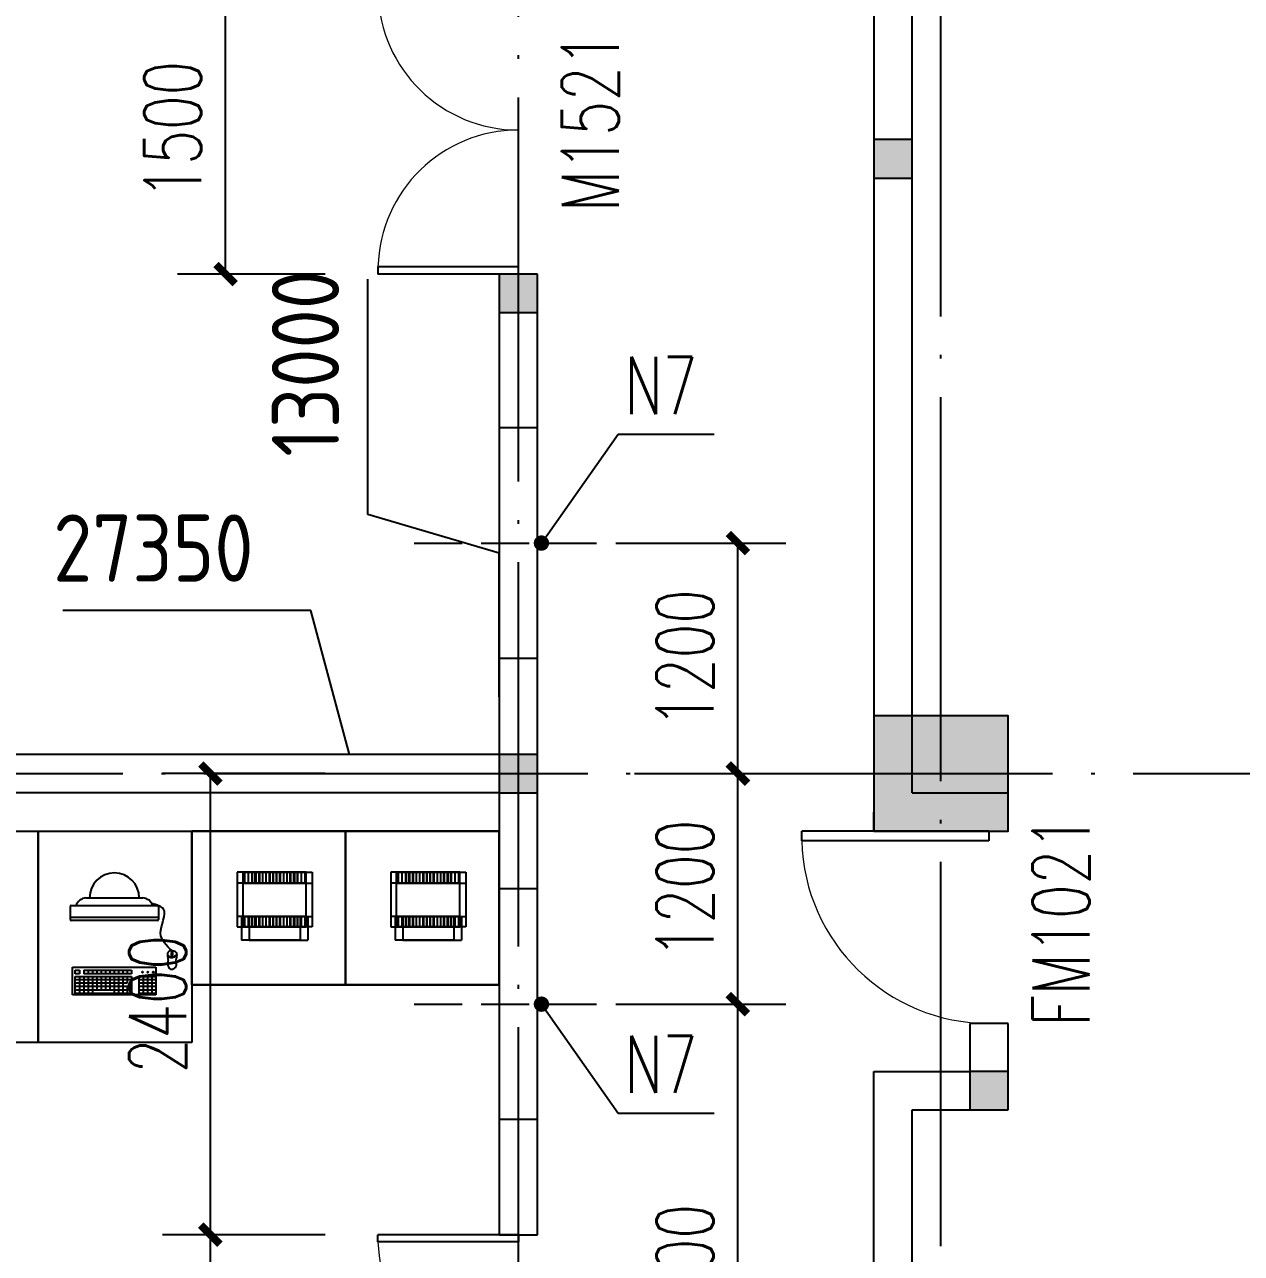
# Model space of a CAD drawing. Extents: x -59142 to 322364, y -122476 to 91021.
# Drawn here: x 33847 to 40183, y 51375 to 57771 of the extents above; entities that cross this region are included whole.
import ezdxf

# ---------------------------------------------------------------- set-up
doc = ezdxf.new("R2010")
doc.units = 0
doc.header["$LTSCALE"] = 1000
doc.header["$MEASUREMENT"] = 0
doc.linetypes.add('DASH', pattern=[0.35, 0.25, -0.1])
doc.linetypes.add('DOTE', pattern=[2.42, 2, -0.2, 0.02, -0.2])
for name, color, linetype in [('CENTRE LINE', 1, 'DOTE'), ('COLUMN', 255, 'Continuous'), ('DOTE', 1, 'DOTE'), ('EQUIPMENT', 171, 'Continuous'), ('HOLE', 6, 'Continuous'), ('PUB_DIM', 3, 'Continuous'), ('PUB_HATCH', 255, 'Continuous'), ('PUB_TEXT', 7, 'Continuous'), ('WALL', 255, 'Continuous'), ('WINDOW', 4, 'Continuous'), ('WINDOW_TEXT', 7, 'Continuous')]:
    doc.layers.add(name, color=color, linetype=linetype)
doc.styles.add('_TCH_DIM', font='SIMPLEX', dxfattribs={"bigfont": 'GBCBIG'})
doc.styles.add('_TCH_DIM_T3', font='SIMPLEX', dxfattribs={"width": 0.705882, "bigfont": 'GBCBIG'})
doc.styles.add('_TCH_WINDOW', font='SIMPLEX', dxfattribs={"bigfont": 'GBCBIG'})
doc.styles.get("Standard").update_dxf_attribs({"font": 'gbenor.shx', "bigfont": 'gbcbig.shx'})
doc.dimstyles.new('_TCH_ARCH&&100', dxfattribs={"dimtxt": 297.5, "dimasz": 100, "dimexe": 250, "dimexo": 300, "dimgap": 126.25, "dimtad": 1, "dimdec": 0, "dimzin": 0, "dimdsep": 46, "dimtxsty": '_TCH_DIM_T3', "dimblk": 'ARCHTICK', "dimcen": 0.09, "dimazin": 2, "dimtfac": 1, "dimtdec": 0, "dimtix": 1, "dimtmove": 2, "dimatfit": 3, "dimfxl": 1, "dimtolj": 1, "dimtzin": 0, "dimarcsym": 0})
doc.dimstyles.get("Standard").update_dxf_attribs({"dimscale": 100, "dimtxt": 3.5, "dimasz": 1, "dimexe": 2.5, "dimexo": 3, "dimgap": 1.5, "dimtad": 1, "dimdec": 0, "dimzin": 0, "dimdsep": 46, "dimtxsty": 'Standard', "dimblk": 'ARCHTICK', "dimcen": 0.09, "dimadec": 0, "dimazin": 0, "dimtfac": 1, "dimtdec": 0, "dimtix": 1, "dimtmove": 2, "dimatfit": 3, "dimfxl": 1, "dimtolj": 1, "dimtzin": 0, "dimarcsym": 0})

# ---------------------------------------------------------------- blocks, each defined once
blk = doc.blocks.new('_FZH')
blk.add_lwpolyline([(-0.5, -0.5), (0.5, -0.5), (0.5, 0.5), (-0.5, 0.5)], close=True)
at = {"layer": 'PUB_HATCH'}
blk.add_solid([(-0.5, -0.5), (0.5, -0.5), (-0.5, 0.5), (0.5, 0.5)], dxfattribs=at)
blk = doc.blocks.new('DSADa')
at = {"layer": 'COLUMN', "xscale": 700.0000000001892, "yscale": 599.9984741202788, "zscale": 599.9984741202788, "rotation": 3.632825922247011e-11}
blk.add_blockref('_FZH', (12750, -27500), dxfattribs=at)
blk = doc.blocks.new('A$C31CF031A')
at = {"layer": 'EQUIPMENT', "ltscale": 100}
for p, q in [((7250, 6700), (8050, 6700)), ((8050, 5600), (8050, 6700)), ((8050, 6700), (8850, 6700)), ((8050, 6700), (8050, 5600)), ((8850, 6700), (8850, 5600)), ((8050, 5600), (7250, 5600)), ((8850, 5600), (8050, 5600))]:
    blk.add_line(p, q, dxfattribs=at)
at = {"layer": 'EQUIPMENT'}
for p, q in [((8850, 5900), (8850, 6700)), ((8850, 6700), (9650, 6700)), ((9650, 6700), (8850, 6700)), ((8850, 6700), (8850, 5900)), ((9650, 5900), (9650, 6700)), ((9650, 6700), (10450, 6700)), ((10450, 6700), (9650, 6700)), ((9650, 6700), (9650, 5900)), ((9650, 6700), (9650, 5900)), ((9650, 5900), (9650, 6700)), ((10450, 6700), (10450, 5900)), ((10450, 5900), (10450, 6700)), ((9085.5, 6486.2), (9085.5, 6202.6)), ((9445.9, 6486.2), (9085.5, 6486.2)), ((9116.3, 6202.6), (9116.3, 6486.2)), ((9116.3, 6486.2), (9476.6, 6486.2)), ((9124.6, 6485.1), (9124.6, 6430.8)), ((9143.8, 6485.1), (9143.8, 6430.8)), ((9161.7, 6485.1), (9161.7, 6430.8)), ((9164.4, 6485.1), (9164.4, 6430.8)), ((9178.3, 6485.1), (9178.3, 6430.8)), ((9182.3, 6485.1), (9182.3, 6430.8)), ((9198.7, 6485.1), (9198.7, 6430.8)), ((9201.4, 6485.1), (9201.4, 6430.8)), ((9217.8, 6485.1), (9217.8, 6430.8)), ((9218, 6485.1), (9218, 6430.8)), ((9235.7, 6485.1), (9235.7, 6430.8)), ((9235.9, 6485.1), (9235.9, 6430.8)), ((9252.3, 6485.1), (9252.3, 6430.8)), ((9256.3, 6485.1), (9256.3, 6430.8)), ((9271.4, 6485.1), (9271.4, 6430.8)), ((9272.9, 6485.1), (9272.9, 6430.8)), ((9289.3, 6485.1), (9289.3, 6430.8)), ((9290.7, 6485.1), (9290.7, 6430.8)), ((9305.9, 6485.1), (9305.9, 6430.8)), ((9309.9, 6485.1), (9309.9, 6430.8)), ((9326.3, 6485.1), (9326.3, 6430.8)), ((9326.5, 6485.1), (9326.5, 6430.8)), ((9344.2, 6485.1), (9344.2, 6430.8)), ((9344.4, 6485.1), (9344.4, 6430.8)), ((9360.8, 6485.1), (9360.8, 6430.8)), ((9363.5, 6485.1), (9363.5, 6430.8)), ((9379.9, 6485.1), (9379.9, 6430.8)), ((9383.9, 6485.1), (9383.9, 6430.8)), ((9397.8, 6485.1), (9397.8, 6430.8)), ((9400.5, 6485.1), (9400.5, 6430.8)), ((9418.4, 6485.1), (9418.4, 6430.8)), ((9437.5, 6485.1), (9437.5, 6430.8)), ((9445.9, 6202.6), (9445.9, 6486.2)), ((9476.6, 6486.2), (9476.6, 6202.6)), ((9885.5, 6486.2), (9885.5, 6202.6)), ((10245.9, 6486.2), (9885.5, 6486.2)), ((9916.3, 6202.6), (9916.3, 6486.2)), ((9916.3, 6486.2), (10276.6, 6486.2)), ((9924.6, 6485.1), (9924.6, 6430.8)), ((9943.8, 6485.1), (9943.8, 6430.8)), ((9961.7, 6485.1), (9961.7, 6430.8)), ((9964.4, 6485.1), (9964.4, 6430.8)), ((9978.3, 6485.1), (9978.3, 6430.8)), ((9982.3, 6485.1), (9982.3, 6430.8)), ((9998.7, 6485.1), (9998.7, 6430.8)), ((10001.4, 6485.1), (10001.4, 6430.8)), ((10017.8, 6485.1), (10017.8, 6430.8)), ((10018, 6485.1), (10018, 6430.8)), ((10035.7, 6485.1), (10035.7, 6430.8)), ((10035.9, 6485.1), (10035.9, 6430.8)), ((10052.3, 6485.1), (10052.3, 6430.8)), ((10056.3, 6485.1), (10056.3, 6430.8)), ((10071.4, 6485.1), (10071.4, 6430.8)), ((10072.9, 6485.1), (10072.9, 6430.8)), ((10089.3, 6485.1), (10089.3, 6430.8)), ((10090.7, 6485.1), (10090.7, 6430.8)), ((10105.9, 6485.1), (10105.9, 6430.8)), ((10109.9, 6485.1), (10109.9, 6430.8)), ((10126.3, 6485.1), (10126.3, 6430.8)), ((10126.5, 6485.1), (10126.5, 6430.8)), ((10144.2, 6485.1), (10144.2, 6430.8)), ((10144.4, 6485.1), (10144.4, 6430.8)), ((10160.8, 6485.1), (10160.8, 6430.8)), ((10163.5, 6485.1), (10163.5, 6430.8)), ((10179.9, 6485.1), (10179.9, 6430.8)), ((10183.9, 6485.1), (10183.9, 6430.8)), ((10197.8, 6485.1), (10197.8, 6430.8)), ((10200.5, 6485.1), (10200.5, 6430.8)), ((10218.4, 6485.1), (10218.4, 6430.8)), ((10237.5, 6485.1), (10237.5, 6430.8)), ((10245.9, 6202.6), (10245.9, 6486.2)), ((10276.6, 6486.2), (10276.6, 6202.6)), ((9445.9, 6430.5), (9085.5, 6430.5)), ((9116.3, 6430.5), (9476.6, 6430.5)), ((10245.9, 6430.5), (9885.5, 6430.5)), ((9916.3, 6430.5), (10276.6, 6430.5)), ((8298.3, 6354.2), (8595.3, 6354.2)), ((8217.1, 6307.9), (8217.1, 6240.3)), ((8222.1, 6312.9), (8671.4, 6312.9)), ((8676.4, 6307.9), (8676.4, 6240.3)), ((8217.1, 6252.2), (8676.4, 6252.2)), ((8671.4, 6235.3), (8222.1, 6235.3)), ((9445.9, 6257), (9085.5, 6257)), ((9108.1, 6257), (9108.1, 6133.7)), ((9116.3, 6257), (9476.6, 6257)), ((9124.6, 6257), (9124.6, 6202.6)), ((9143.8, 6257), (9143.8, 6202.6)), ((9147.8, 6257), (9147.8, 6133.7)), ((9161.7, 6257), (9161.7, 6202.6)), ((9164.4, 6257), (9164.4, 6202.6)), ((9178.3, 6257), (9178.3, 6202.6)), ((9182.3, 6257), (9182.3, 6202.6)), ((9198.7, 6257), (9198.7, 6202.6)), ((9201.4, 6257), (9201.4, 6202.6)), ((9217.8, 6257), (9217.8, 6202.6)), ((9218, 6257), (9218, 6202.6)), ((9235.7, 6257), (9235.7, 6202.6)), ((9235.9, 6257), (9235.9, 6202.6)), ((9252.3, 6257), (9252.3, 6202.6)), ((9256.3, 6257), (9256.3, 6202.6)), ((9271.4, 6257), (9271.4, 6202.6)), ((9272.9, 6257), (9272.9, 6202.6)), ((9289.3, 6257), (9289.3, 6202.6)), ((9290.7, 6257), (9290.7, 6202.6)), ((9305.9, 6257), (9305.9, 6202.6)), ((9309.9, 6257), (9309.9, 6202.6)), ((9326.3, 6257), (9326.3, 6202.6)), ((9326.5, 6257), (9326.5, 6202.6)), ((9344.2, 6257), (9344.2, 6202.6)), ((9344.4, 6257), (9344.4, 6202.6)), ((9360.8, 6257), (9360.8, 6202.6)), ((9363.5, 6257), (9363.5, 6202.6)), ((9379.9, 6257), (9379.9, 6202.6)), ((9383.9, 6257), (9383.9, 6202.6)), ((9397.8, 6257), (9397.8, 6202.6)), ((9400.5, 6257), (9400.5, 6202.6)), ((9414.4, 6257), (9414.4, 6133.7)), ((9418.4, 6257), (9418.4, 6202.6)), ((9437.5, 6257), (9437.5, 6202.6)), ((9454.1, 6257), (9454.1, 6133.7)), ((10245.9, 6257), (9885.5, 6257)), ((9908.1, 6257), (9908.1, 6133.7)), ((9916.3, 6257), (10276.6, 6257)), ((9924.6, 6257), (9924.6, 6202.6)), ((9943.8, 6257), (9943.8, 6202.6)), ((9947.8, 6257), (9947.8, 6133.7)), ((9961.7, 6257), (9961.7, 6202.6)), ((9964.4, 6257), (9964.4, 6202.6)), ((9978.3, 6257), (9978.3, 6202.6)), ((9982.3, 6257), (9982.3, 6202.6)), ((9998.7, 6257), (9998.7, 6202.6)), ((10001.4, 6257), (10001.4, 6202.6)), ((10017.8, 6257), (10017.8, 6202.6)), ((10018, 6257), (10018, 6202.6)), ((10035.7, 6257), (10035.7, 6202.6)), ((10035.9, 6257), (10035.9, 6202.6)), ((10052.3, 6257), (10052.3, 6202.6)), ((10056.3, 6257), (10056.3, 6202.6)), ((10071.4, 6257), (10071.4, 6202.6)), ((10072.9, 6257), (10072.9, 6202.6)), ((10089.3, 6257), (10089.3, 6202.6)), ((10090.7, 6257), (10090.7, 6202.6)), ((10105.9, 6257), (10105.9, 6202.6)), ((10109.9, 6257), (10109.9, 6202.6)), ((10126.3, 6257), (10126.3, 6202.6)), ((10126.5, 6257), (10126.5, 6202.6)), ((10144.2, 6257), (10144.2, 6202.6)), ((10144.4, 6257), (10144.4, 6202.6)), ((10160.8, 6257), (10160.8, 6202.6)), ((10163.5, 6257), (10163.5, 6202.6)), ((10179.9, 6257), (10179.9, 6202.6)), ((10183.9, 6257), (10183.9, 6202.6)), ((10197.8, 6257), (10197.8, 6202.6)), ((10200.5, 6257), (10200.5, 6202.6)), ((10214.4, 6257), (10214.4, 6133.7)), ((10218.4, 6257), (10218.4, 6202.6)), ((10237.5, 6257), (10237.5, 6202.6)), ((10254.1, 6257), (10254.1, 6133.7)), ((9085.5, 6202.6), (9445.9, 6202.6)), ((9476.6, 6202.6), (9116.3, 6202.6)), ((9885.5, 6202.6), (10245.9, 6202.6)), ((10276.6, 6202.6), (9916.3, 6202.6)), ((8746.2, 6070), (8746.2, 6078.5)), ((8747.2, 6070), (8747.2, 6078.5)), ((9414.4, 6133.7), (9108.1, 6133.7)), ((9147.8, 6133.7), (9454.1, 6133.7)), ((10214.4, 6133.7), (9908.1, 6133.7)), ((9947.8, 6133.7), (10254.1, 6133.7)), ((8746.2, 6043.5), (8746.2, 6053.3)), ((8747.2, 6043.5), (8747.2, 6053.3)), ((8228.8, 5991.8), (8663.3, 5991.8)), ((8228.8, 5849.1), (8228.8, 5991.8)), ((8242.7, 5958.3), (8242.7, 5976.1)), ((8242.7, 5976.1), (8265.1, 5976.1)), ((8265.1, 5958.3), (8242.7, 5958.3)), ((8265.1, 5976.1), (8265.1, 5958.3)), ((8287.6, 5976.1), (8287.6, 5958.3)), ((8287.6, 5976.1), (8535.6, 5976.1)), ((8535.6, 5958.3), (8287.6, 5958.3)), ((8310.2, 5976.1), (8310.2, 5958.3)), ((8332.7, 5976.1), (8332.7, 5958.3)), ((8355.3, 5976.1), (8355.3, 5958.3)), ((8377.8, 5976.1), (8377.8, 5958.3)), ((8400.4, 5976.1), (8400.4, 5958.3)), ((8422.9, 5976.1), (8422.9, 5958.3)), ((8445.4, 5976.1), (8445.4, 5958.3)), ((8468, 5976.1), (8468, 5958.3)), ((8535.6, 5958.3), (8480.3, 5958.3)), ((8490.5, 5976.1), (8490.5, 5958.3)), ((8513.1, 5976.1), (8513.1, 5958.3)), ((8535.6, 5976.1), (8535.6, 5958.3)), ((8535.6, 5976.1), (8535.6, 5958.3)), ((8663.3, 5991.8), (8663.3, 5849.1)), ((8242.6, 5944.5), (8535.6, 5944.5)), ((8242.6, 5855.7), (8242.6, 5944.5)), ((8535.6, 5926.7), (8242.6, 5926.7)), ((8513.1, 5908.9), (8242.6, 5908.9)), ((8535.6, 5891.2), (8242.6, 5891.2)), ((8265.1, 5944.5), (8265.1, 5855.7)), ((8287.6, 5944.5), (8287.6, 5855.7)), ((8310.2, 5944.5), (8310.2, 5855.7)), ((8332.7, 5944.5), (8332.7, 5855.7)), ((8355.3, 5944.5), (8355.3, 5873.4)), ((8377.8, 5944.5), (8377.8, 5873.4)), ((8400.4, 5944.5), (8400.4, 5873.4)), ((8422.9, 5944.5), (8422.9, 5873.4)), ((8445.4, 5944.5), (8445.4, 5855.7)), ((8468, 5944.5), (8468, 5855.7)), ((8490.5, 5944.5), (8490.5, 5855.7)), ((8513.1, 5944.5), (8513.1, 5908.9)), ((8513.1, 5891.2), (8513.1, 5855.7)), ((8535.6, 5944.5), (8535.6, 5855.7)), ((8535.6, 5944.5), (8535.6, 5855.7)), ((8535.6, 5944.5), (8535.6, 5855.7)), ((8573.1, 5944.5), (8663.3, 5944.5)), ((8573.1, 5944.5), (8573.1, 5855.7)), ((8573.1, 5944.5), (8663.3, 5944.5)), ((8663.3, 5926.7), (8573.1, 5926.7)), ((8663.3, 5908.9), (8573.1, 5908.9)), ((8663.3, 5891.2), (8573.1, 5891.2)), ((8595.7, 5944.5), (8595.7, 5855.7)), ((8618.2, 5944.5), (8618.2, 5855.7)), ((8640.8, 5944.5), (8640.8, 5855.7)), ((8663.3, 5944.5), (8663.3, 5855.7)), ((8663.3, 5944.5), (8663.3, 5855.7)), ((9650, 5900), (8850, 5900)), ((8850, 5900), (9650, 5900)), ((10450, 5900), (9650, 5900)), ((9650, 5900), (10450, 5900)), ((8663.3, 5849.1), (8228.8, 5849.1)), ((8535.6, 5873.4), (8242.6, 5873.4)), ((8535.6, 5855.7), (8242.6, 5855.7)), ((8663.3, 5873.4), (8573.1, 5873.4)), ((8663.3, 5855.7), (8573.1, 5855.7))]:
    blk.add_line(p, q, dxfattribs=at)
for centre in [(8593, 5966.4), (8621.1, 5966.4), (8649.1, 5966.4)]:
    blk.add_circle(centre, 3.1, dxfattribs=at)
for centre, radius, start, end in [((8446.8, 6354.2), 129.3, 0.00373, 180.00373), ((8307.6, 6289.2), 65.7, 98.07523, 158.88025), ((8586, 6289.2), 65.7, 21.11975, 81.92477), ((8222.1, 6307.9), 5, 90, 180), ((8671.4, 6307.9), 5, 0, 90), ((8222.1, 6240.3), 5, 180, 270.00373), ((8671.4, 6240.3), 5, 270.00373, 0)]:
    blk.add_arc(centre, radius, start, end, dxfattribs=at)
for major_axis in [(0, 8.48), (0, 3.81)]:
    blk.add_ellipse((8746.7, 6061.6), major_axis=major_axis, ratio=0.331977, dxfattribs=at)
for points in [[(8746.7, 6078.6), (8687.2, 6169.2), (8702.9, 6295), (8641.9, 6323.7)], [(8746.7, 6078.6), (8728.4, 6072.9), (8722.4, 6055.7), (8726.1, 6029.8), (8724.9, 6015.6), (8726.3, 5997.6), (8736.4, 5984.3), (8746.7, 5981.1)], [(8746.7, 6078.6), (8765.1, 6072.9), (8771.1, 6055.7), (8767.4, 6029.8), (8768.6, 6015.6), (8767.2, 5997.6), (8757, 5984.3), (8746.7, 5981.1)], [(8722.4, 6054.7), (8734.6, 6047.5), (8746.2, 6043.5)], [(8722.4, 6052.4), (8734.6, 6045.2), (8746.7, 6041.1)], [(8771, 6052.4), (8758.9, 6045.2), (8746.7, 6041.1)], [(8771, 6054.7), (8758.9, 6047.5), (8747.2, 6043.5)]]:
    blk.add_spline(points, degree=3, dxfattribs=at)
blk = doc.blocks.new('_ArchTick')
at = {"color": 0, "linetype": 'ByBlock', "const_width": 0.4}
blk.add_lwpolyline([(-0.5, -0.5), (0.5, 0.5)], dxfattribs=at)
blk = doc.blocks.new('*D416')
at = {"layer": 'Defpoints', "color": 0, "transparency": 16777216}
for p in [(36722.2, 55072.1), (37561.1, 55072.1), (36722.2, 53872.1)]:
    blk.add_point(p, dxfattribs=at)
at = {"layer": 'HOLE', "color": 0, "lineweight": -2, "transparency": 16777216}
for p, q in [((37022.2, 55072.1), (37811.1, 55072.1)), ((37561.1, 53872.1), (37561.1, 55072.1)), ((37022.2, 53872.1), (37811.1, 53872.1))]:
    blk.add_line(p, q, dxfattribs=at)
at = {"layer": 'HOLE', "color": 0, "lineweight": -2, "transparency": 16777216, "xscale": 100, "yscale": 100, "zscale": 100}
for p, rotation in [((37561.1, 55072.1), 90), ((37561.1, 53872.1), 270)]:
    blk.add_blockref('_ArchTick', p, dxfattribs=dict(at, rotation=rotation))
at = {"layer": 'HOLE', "color": 0, "transparency": 16777216, "insert": (37286.1, 54472.1), "char_height": 297.5, "attachment_point": 5, "rotation": 90, "style": '_TCH_DIM_T3'}
blk.add_mtext('\\A1;1200', dxfattribs=at)
blk = doc.blocks.new('*D417')
at = {"layer": 'Defpoints', "color": 0, "transparency": 16777216}
for p in [(36722.2, 53872.1), (37561.1, 53872.1), (36722.2, 52672.1)]:
    blk.add_point(p, dxfattribs=at)
at = {"layer": 'HOLE', "color": 0, "lineweight": -2, "transparency": 16777216}
for p, q in [((37022.2, 53872.1), (37811.1, 53872.1)), ((37561.1, 52672.1), (37561.1, 53872.1)), ((37022.2, 52672.1), (37811.1, 52672.1))]:
    blk.add_line(p, q, dxfattribs=at)
at = {"layer": 'HOLE', "color": 0, "lineweight": -2, "transparency": 16777216, "xscale": 100, "yscale": 100, "zscale": 100}
for p, rotation in [((37561.1, 53872.1), 90), ((37561.1, 52672.1), 270)]:
    blk.add_blockref('_ArchTick', p, dxfattribs=dict(at, rotation=rotation))
at = {"layer": 'HOLE', "color": 0, "transparency": 16777216, "insert": (37286.1, 53272.1), "char_height": 297.5, "attachment_point": 5, "rotation": 90, "style": '_TCH_DIM_T3'}
blk.add_mtext('\\A1;1200', dxfattribs=at)
blk = doc.blocks.new('*D418')
at = {"layer": 'Defpoints', "color": 0, "transparency": 16777216}
for p in [(36722.2, 52672.1), (37561.1, 52672.1), (36722.2, 49872.1)]:
    blk.add_point(p, dxfattribs=at)
at = {"layer": 'HOLE', "color": 0, "lineweight": -2, "transparency": 16777216}
for p, q in [((37022.2, 52672.1), (37811.1, 52672.1)), ((37561.1, 49872.1), (37561.1, 52672.1)), ((37022.2, 49872.1), (37811.1, 49872.1))]:
    blk.add_line(p, q, dxfattribs=at)
at = {"layer": 'HOLE', "color": 0, "lineweight": -2, "transparency": 16777216, "xscale": 100, "yscale": 100, "zscale": 100}
for p, rotation in [((37561.1, 52672.1), 90), ((37561.1, 49872.1), 270)]:
    blk.add_blockref('_ArchTick', p, dxfattribs=dict(at, rotation=rotation))
at = {"layer": 'HOLE', "color": 0, "transparency": 16777216, "insert": (37286.1, 51272.1), "char_height": 297.5, "attachment_point": 5, "rotation": 90, "style": '_TCH_DIM_T3'}
blk.add_mtext('\\A1;2800', dxfattribs=at)
blk = doc.blocks.new('*D1364')
at = {"layer": 'Defpoints', "color": 0, "transparency": 16777216}
for p in [(34815, 51472.1), (35711.8, 51472.1), (35711.8, 49972.1)]:
    blk.add_point(p, dxfattribs=at)
at = {"layer": 'PUB_DIM', "color": 0, "lineweight": -2, "transparency": 16777216}
for p, q in [((35411.8, 51472.1), (34565, 51472.1)), ((34815, 49972.1), (34815, 51472.1)), ((35411.8, 49972.1), (34565, 49972.1))]:
    blk.add_line(p, q, dxfattribs=at)
at = {"layer": 'PUB_DIM', "color": 0, "lineweight": -2, "transparency": 16777216, "xscale": 100, "yscale": 100, "zscale": 100}
for p, rotation in [((34815, 51472.1), 90), ((34815, 49972.1), 270)]:
    blk.add_blockref('_ArchTick', p, dxfattribs=dict(at, rotation=rotation))
at = {"layer": 'PUB_DIM', "color": 0, "transparency": 16777216, "insert": (34540, 50722.1), "char_height": 297.5, "attachment_point": 5, "rotation": 90, "style": '_TCH_DIM_T3'}
blk.add_mtext('\\A1;1500', dxfattribs=at)
blk = doc.blocks.new('*D1365')
at = {"layer": 'Defpoints', "color": 0, "transparency": 16777216}
for p in [(34815, 53872.1), (35711.8, 53872.1), (35711.8, 51472.1)]:
    blk.add_point(p, dxfattribs=at)
at = {"layer": 'PUB_DIM', "color": 0, "lineweight": -2, "transparency": 16777216}
for p, q in [((35411.8, 53872.1), (34565, 53872.1)), ((34815, 51472.1), (34815, 53872.1)), ((35411.8, 51472.1), (34565, 51472.1))]:
    blk.add_line(p, q, dxfattribs=at)
at = {"layer": 'PUB_DIM', "color": 0, "lineweight": -2, "transparency": 16777216, "xscale": 100, "yscale": 100, "zscale": 100}
for p, rotation in [((34815, 53872.1), 90), ((34815, 51472.1), 270)]:
    blk.add_blockref('_ArchTick', p, dxfattribs=dict(at, rotation=rotation))
at = {"layer": 'PUB_DIM', "color": 0, "transparency": 16777216, "insert": (34540, 52672.1), "char_height": 297.5, "attachment_point": 5, "rotation": 90, "style": '_TCH_DIM_T3'}
blk.add_mtext('\\A1;2400', dxfattribs=at)
blk = doc.blocks.new('*D1366')
at = {"layer": 'Defpoints', "color": 0, "transparency": 16777216}
for p in [(34893.9, 57972.1), (35711.8, 57972.1), (35711.8, 56472.1)]:
    blk.add_point(p, dxfattribs=at)
at = {"layer": 'PUB_DIM', "color": 0, "lineweight": -2, "transparency": 16777216}
for p, q in [((35411.8, 57972.1), (34643.9, 57972.1)), ((34893.9, 56472.1), (34893.9, 57972.1)), ((35411.8, 56472.1), (34643.9, 56472.1))]:
    blk.add_line(p, q, dxfattribs=at)
at = {"layer": 'PUB_DIM', "color": 0, "lineweight": -2, "transparency": 16777216, "xscale": 100, "yscale": 100, "zscale": 100}
for p, rotation in [((34893.9, 57972.1), 90), ((34893.9, 56472.1), 270)]:
    blk.add_blockref('_ArchTick', p, dxfattribs=dict(at, rotation=rotation))
at = {"layer": 'PUB_DIM', "color": 0, "transparency": 16777216, "insert": (34618.9, 57222.1), "char_height": 297.5, "attachment_point": 5, "rotation": 90, "style": '_TCH_DIM_T3'}
blk.add_mtext('\\A1;1500', dxfattribs=at)
blk = doc.blocks.new('$DorLib2D$00000002')
for p, q in [((-0.5, 0), (-0.5, 0.4875)), ((-0.475, 0.4875), (-0.5, 0.4875)), ((-0.475, 0), (-0.475, 0.4875)), ((0.475, 0), (0.475, 0.4875)), ((0.475, 0.4875), (0.5, 0.4875)), ((0.5, 0), (0.5, 0.4875)), ((-0.5, 0), (-0.475, 0)), ((0.5, 0), (0.475, 0))]:
    blk.add_line(p, q)
at = {"lineweight": 13}
for centre, start, end in [((-0.4875, 0), 0, 88.5307), ((0.4875, 0), 91.4693, 180)]:
    blk.add_arc(centre, 0.4875, start, end, dxfattribs=at)
blk = doc.blocks.new('$DorLib2D$00000001')
for p, q in [((0.45, 0.975), (0.5, 0.975)), ((0.45, 0), (0.45, 0.975)), ((0.5, 0), (0.5, 0.975)), ((0.5, 0), (0.45, 0))]:
    blk.add_line(p, q)
at = {"lineweight": 13}
blk.add_arc((0.475, 0), 0.975, 91.46928, 180, dxfattribs=at)
blk = doc.blocks.new('*D1643')
at = {"color": 0, "lineweight": -2, "transparency": 16777216}
for p, q in [((35809.9, 79116.1), (34526.3, 79116.1)), ((36009.9, 78672.1), (35809.9, 79116.1)), ((36018.4, 78672.1), (36009.9, 78672.1))]:
    blk.add_line(p, q, dxfattribs=at)
at = {"layer": 'Defpoints', "color": 0, "transparency": 16777216}
for p in [(35609.9, 79116.1), (36318.4, 78672.1), (49318.4, 26622.1)]:
    blk.add_point(p, dxfattribs=at)
at = {"color": 0, "transparency": 16777216, "insert": (34993.1, 79441.1), "char_height": 350, "attachment_point": 5}
blk.add_mtext('\\A1;52050', dxfattribs=at)
blk = doc.blocks.new('*D1644')
at = {"color": 0, "lineweight": -2, "transparency": 16777216}
for p, q in [((36018.4, 79346.7), (36018.4, 80572)), ((36318.4, 79146.7), (36018.4, 79346.7)), ((36318.4, 78972.1), (36318.4, 79146.7))]:
    blk.add_line(p, q, dxfattribs=at)
at = {"layer": 'Defpoints', "color": 0, "transparency": 16777216}
for p in [(36018.4, 79546.7), (36318.4, 78672.1), (49318.4, 26622.1)]:
    blk.add_point(p, dxfattribs=at)
at = {"color": 0, "transparency": 16777216, "insert": (35693.4, 80134.4), "char_height": 350, "attachment_point": 5, "rotation": 90}
blk.add_mtext('\\A1;13000', dxfattribs=at)
blk = doc.blocks.new('*D1645')
at = {"color": 0, "lineweight": -2, "transparency": 16777216}
for p, q in [((30050.9, 77044.1), (28767.3, 77044.1)), ((30168.4, 76672.1), (30050.9, 77044.1)), ((30068.4, 76672.1), (30168.4, 76672.1))]:
    blk.add_line(p, q, dxfattribs=at)
at = {"layer": 'Defpoints', "color": 0, "transparency": 16777216}
for p in [(29850.9, 77044.1), (30368.4, 76672.1), (49318.4, 26622.1)]:
    blk.add_point(p, dxfattribs=at)
at = {"color": 0, "transparency": 16777216, "insert": (29234.1, 77369.1), "char_height": 350, "attachment_point": 5}
blk.add_mtext('\\A1;50050', dxfattribs=at)
blk = doc.blocks.new('*D1646')
at = {"color": 0, "lineweight": -2, "transparency": 16777216}
for p, q in [((30195.9, 76988.6), (30195.9, 78214.8)), ((30368.4, 76872.1), (30195.9, 76988.6)), ((30368.4, 76972.1), (30368.4, 76872.1))]:
    blk.add_line(p, q, dxfattribs=at)
at = {"layer": 'Defpoints', "color": 0, "transparency": 16777216}
for p in [(30195.9, 77188.6), (30368.4, 76672.1), (49318.4, 26622.1)]:
    blk.add_point(p, dxfattribs=at)
at = {"color": 0, "transparency": 16777216, "insert": (29870.9, 77776.7), "char_height": 350, "attachment_point": 5, "rotation": 90}
blk.add_mtext('\\A1;18950', dxfattribs=at)
blk = doc.blocks.new('*D1647')
at = {"color": 0, "lineweight": -2, "transparency": 16777216}
for p, q in [((26068.4, 78472.1), (25968.4, 78472.1)), ((25968.4, 78472.1), (26036.4, 78022.1)), ((26036.4, 78022.1), (27261.6, 78022.1))]:
    blk.add_line(p, q, dxfattribs=at)
at = {"layer": 'Defpoints', "color": 0, "transparency": 16777216}
for p in [(25768.4, 78472.1), (26236.4, 78022.1), (49318.4, 26622.1)]:
    blk.add_point(p, dxfattribs=at)
at = {"color": 0, "transparency": 16777216, "insert": (26824, 78347.1), "char_height": 350, "attachment_point": 5}
blk.add_mtext('\\A1;51850', dxfattribs=at)
blk = doc.blocks.new('*D1648')
at = {"color": 0, "lineweight": -2, "transparency": 16777216}
for p, q in [((25768.4, 78272.1), (26069.4, 78294.6)), ((26069.4, 78294.6), (26069.4, 77003.6)), ((25768.4, 78172.1), (25768.4, 78272.1))]:
    blk.add_line(p, q, dxfattribs=at)
at = {"layer": 'Defpoints', "color": 0, "transparency": 16777216}
for p in [(25768.4, 78472.1), (26069.4, 78094.6), (49318.4, 26622.1)]:
    blk.add_point(p, dxfattribs=at)
at = {"color": 0, "transparency": 16777216, "insert": (25744.4, 77474.1), "char_height": 350, "attachment_point": 5, "rotation": 90}
blk.add_mtext('\\A1;23550', dxfattribs=at)
blk = doc.blocks.new('*D1649')
at = {"color": 0, "lineweight": -2, "transparency": 16777216}
for p, q in [((30083.4, 74425.6), (30083.4, 75651.8)), ((30368.4, 74622.1), (30368.4, 74522.1)), ((30368.4, 74522.1), (30083.4, 74425.6))]:
    blk.add_line(p, q, dxfattribs=at)
at = {"layer": 'Defpoints', "color": 0, "transparency": 16777216}
for p in [(30083.4, 74625.6), (30368.4, 74322.1), (49318.4, 26622.1)]:
    blk.add_point(p, dxfattribs=at)
at = {"color": 0, "transparency": 16777216, "insert": (29758.4, 75213.7), "char_height": 350, "attachment_point": 5, "rotation": 90}
blk.add_mtext('\\A1;18950', dxfattribs=at)
blk = doc.blocks.new('*D1650')
at = {"color": 0, "lineweight": -2, "transparency": 16777216}
for p, q in [((30283.4, 74425.6), (28970.7, 74425.6)), ((30168.4, 74322.1), (30283.4, 74425.6)), ((30068.4, 74322.1), (30168.4, 74322.1))]:
    blk.add_line(p, q, dxfattribs=at)
at = {"layer": 'Defpoints', "color": 0, "transparency": 16777216}
for p in [(30083.4, 74425.6), (30368.4, 74322.1), (49318.4, 26622.1)]:
    blk.add_point(p, dxfattribs=at)
at = {"color": 0, "transparency": 16777216, "insert": (29452, 74750.6), "char_height": 350, "attachment_point": 5}
blk.add_mtext('\\A1;47700', dxfattribs=at)
blk = doc.blocks.new('*D1651')
at = {"color": 0, "lineweight": -2, "transparency": 16777216}
for p, q in [((25768.4, 76272.1), (26043.4, 76304.6)), ((25768.4, 76172.1), (25768.4, 76272.1)), ((26043.4, 76304.6), (26043.4, 75013.6))]:
    blk.add_line(p, q, dxfattribs=at)
at = {"layer": 'Defpoints', "color": 0, "transparency": 16777216}
for p in [(25768.4, 76472.1), (26043.4, 76104.6), (49318.4, 26622.1)]:
    blk.add_point(p, dxfattribs=at)
at = {"color": 0, "transparency": 16777216, "insert": (25718.4, 75484.1), "char_height": 350, "attachment_point": 5, "rotation": 90}
blk.add_mtext('\\A1;23550', dxfattribs=at)
blk = doc.blocks.new('*D1652')
at = {"color": 0, "lineweight": -2, "transparency": 16777216}
for p, q in [((25968.4, 76472.1), (25958, 76131.9)), ((26068.4, 76472.1), (25968.4, 76472.1)), ((25958, 76131.9), (27271.7, 76131.9))]:
    blk.add_line(p, q, dxfattribs=at)
at = {"layer": 'Defpoints', "color": 0, "transparency": 16777216}
for p in [(25768.4, 76472.1), (26158, 76131.9, 0), (49318.4, 26622.1)]:
    blk.add_point(p, dxfattribs=at)
at = {"color": 0, "transparency": 16777216, "insert": (26789.9, 76456.9), "char_height": 350, "attachment_point": 5}
blk.add_mtext('\\A1;49850', dxfattribs=at)
blk = doc.blocks.new('*D1655')
at = {"color": 0, "lineweight": -2, "transparency": 16777216}
for p, q in [((25768.4, 60122.1), (25768.4, 59568.1)), ((25768.4, 59568.1), (26488.4, 59368.1)), ((26488.4, 59368.1), (26488.4, 58077.1))]:
    blk.add_line(p, q, dxfattribs=at)
at = {"layer": 'Defpoints', "color": 0, "transparency": 16777216}
for p in [(25768.4, 60422.1), (26488.4, 59168.1), (49318.4, 26622.1)]:
    blk.add_point(p, dxfattribs=at)
at = {"color": 0, "transparency": 16777216, "insert": (26163.4, 58547.6), "char_height": 350, "attachment_point": 5, "rotation": 90}
blk.add_mtext('\\A1;23550', dxfattribs=at)
blk = doc.blocks.new('*D1656')
at = {"color": 0, "lineweight": -2, "transparency": 16777216}
for p, q in [((26068.4, 60422.1), (26394.9, 60422.1)), ((26394.9, 60422.1), (26594.9, 59645.1)), ((26594.9, 59645.1), (27878.5, 59645.1))]:
    blk.add_line(p, q, dxfattribs=at)
at = {"layer": 'Defpoints', "color": 0, "transparency": 16777216}
for p in [(25768.4, 60422.1), (26794.9, 59645.1), (49318.4, 26622.1)]:
    blk.add_point(p, dxfattribs=at)
at = {"color": 0, "transparency": 16777216, "insert": (27411.7, 59970.1), "char_height": 350, "attachment_point": 5}
blk.add_mtext('\\A1;33800', dxfattribs=at)
blk = doc.blocks.new('*D1657')
at = {"color": 0, "lineweight": -2, "transparency": 16777216}
for p, q in [((35338.4, 54721.1), (34047.4, 54721.1)), ((35538.4, 53972.1), (35338.4, 54721.1)), ((36018.4, 53972.1), (35538.4, 53972.1))]:
    blk.add_line(p, q, dxfattribs=at)
at = {"layer": 'Defpoints', "color": 0, "transparency": 16777216}
for p in [(35138.4, 54721.1), (36318.4, 53972.1), (49318.4, 26622.1)]:
    blk.add_point(p, dxfattribs=at)
at = {"color": 0, "transparency": 16777216, "insert": (34517.9, 55046.1), "char_height": 350, "attachment_point": 5}
blk.add_mtext('\\A1;27350', dxfattribs=at)
blk = doc.blocks.new('*D1658')
at = {"color": 0, "lineweight": -2, "transparency": 16777216}
for p, q in [((35634.9, 55220.1), (35634.9, 56445.3)), ((36318.4, 55020.1), (35634.9, 55220.1)), ((36318.4, 54272.1), (36318.4, 55020.1))]:
    blk.add_line(p, q, dxfattribs=at)
at = {"layer": 'Defpoints', "color": 0, "transparency": 16777216}
for p in [(35634.9, 55420.1), (36318.4, 53972.1), (49318.4, 26622.1)]:
    blk.add_point(p, dxfattribs=at)
at = {"color": 0, "transparency": 16777216, "insert": (35309.9, 56007.7), "char_height": 350, "attachment_point": 5, "rotation": 90}
blk.add_mtext('\\A1;13000', dxfattribs=at)
blk = doc.blocks.new('*D1661')
at = {"color": 0, "lineweight": -2, "transparency": 16777216}
for p, q in [((25768.4, 53472.1), (25768.4, 53149.1)), ((25768.4, 53149.1), (26443.9, 52949.1)), ((26443.9, 52949.1), (26443.9, 51658.1))]:
    blk.add_line(p, q, dxfattribs=at)
at = {"layer": 'Defpoints', "color": 0, "transparency": 16777216}
for p in [(25768.4, 53772.1), (26443.9, 52749.1), (49318.4, 26622.1)]:
    blk.add_point(p, dxfattribs=at)
at = {"color": 0, "transparency": 16777216, "insert": (26118.9, 52128.6), "char_height": 350, "attachment_point": 5, "rotation": 90}
blk.add_mtext('\\A1;23550', dxfattribs=at)
blk = doc.blocks.new('*D1662')
at = {"color": 0, "lineweight": -2, "transparency": 16777216}
for p, q in [((26068.4, 53772.1), (26212.4, 53772.1)), ((26212.4, 53772.1), (26412.4, 53005.6)), ((26412.4, 53005.6), (27645, 53005.6))]:
    blk.add_line(p, q, dxfattribs=at)
at = {"layer": 'Defpoints', "color": 0, "transparency": 16777216}
for p in [(25768.4, 53772.1), (26612.4, 53005.6), (49318.4, 26622.1)]:
    blk.add_point(p, dxfattribs=at)
at = {"color": 0, "transparency": 16777216, "insert": (27203.7, 53330.6), "char_height": 350, "attachment_point": 5}
blk.add_mtext('\\A1;27150', dxfattribs=at)

msp = doc.modelspace()

# ---------------------------------------------------------------- hatches: boundary and pattern name
at = {"layer": 'PUB_HATCH'}
for points in [[(38268.4, 56972.1), (38468.4, 56972.1), (38468.4, 57172.1), (38268.4, 57172.1)], [(36318.4, 56272.1), (36518.4, 56272.1), (36518.4, 56472.1), (36318.4, 56472.1)], [(36318.4, 53772.1), (36518.4, 53772.1), (36518.4, 53972.1), (36318.4, 53972.1)], [(38768.4, 52322.1), (38768.4, 52122.1), (38968.4, 52122.1), (38968.4, 52322.1)]]:
    msp.add_hatch(color=256, dxfattribs=at).paths.add_polyline_path(points)

# ---------------------------------------------------------------- linework, layer by layer
at = {"layer": 'CENTRE LINE'}
msp.add_lwpolyline([(36418.4, 40872.1), (36418.4, 81372.1)], dxfattribs=at)
at = {"layer": 'COLUMN'}
for p, q in [((38468.4, 57172.1), (38268.4, 57172.1)), ((38268.4, 57172.1), (38268.4, 56972.1)), ((38468.4, 56972.1), (38468.4, 57172.1)), ((38268.4, 56972.1), (38468.4, 56972.1)), ((36518.4, 56472.1), (36318.4, 56472.1)), ((36318.4, 56472.1), (36318.4, 56272.1)), ((36518.4, 56272.1), (36518.4, 56472.1)), ((36318.4, 56272.1), (36518.4, 56272.1)), ((36518.4, 53972.1), (36318.4, 53972.1)), ((36318.4, 53972.1), (36318.4, 53772.1)), ((36518.4, 53772.1), (36518.4, 53972.1)), ((36318.4, 53772.1), (36518.4, 53772.1)), ((38768.4, 52322.1), (38768.4, 52122.1)), ((38968.4, 52322.1), (38768.4, 52322.1)), ((38968.4, 52122.1), (38968.4, 52322.1)), ((38768.4, 52122.1), (38968.4, 52122.1))]:
    msp.add_line(p, q, dxfattribs=at)
at = {"layer": 'DOTE'}
msp.add_line((22679.9, 53872.1), (51585.9, 53872.1), dxfattribs=at)
msp.add_lwpolyline([(38618.4, 22372.1), (38618.4, 86156)], dxfattribs=at)
at = {"layer": 'HOLE'}
for p, q in [((36518.4, 55672.1), (36318.4, 55672.1)), ((36538.4, 55072.1), (36937.5, 55638.6)), ((36937.5, 55638.6), (37437, 55638.6)), ((36518.4, 54472.1), (36318.4, 54472.1)), ((36518.4, 53272.1), (36318.4, 53272.1)), ((36538.4, 52672.1), (36937.5, 52105.5)), ((36518.4, 52072.1), (36318.4, 52072.1)), ((36937.5, 52105.5), (37437, 52105.5))]:
    msp.add_line(p, q, dxfattribs=at)
at = {"layer": 'HOLE', "linetype": 'DASH'}
for p, q in [((35875.2, 55072.1), (37358.2, 55072.1)), ((35875.2, 52672.1), (37358.2, 52672.1))]:
    msp.add_line(p, q, dxfattribs=at)
at = {"layer": 'HOLE', "const_width": 40}
for points in [[(36526.9, 55055.7, 1), (36549.9, 55088.4, 1)], [(36526.9, 52688.4, 1), (36549.9, 52655.7, 1)]]:
    msp.add_lwpolyline(points, format="xyb", close=True, dxfattribs=at)
at = {"layer": 'WALL'}
for p, q in [((38268.4, 60672.1), (38268.4, 53672.1)), ((38468.4, 53772.1), (38468.4, 60672.1)), ((36518.4, 56472.1), (36318.4, 56472.1)), ((36318.4, 56472.1), (36318.4, 53972.1)), ((36518.4, 53872.1), (36518.4, 56472.1)), ((36318.4, 53972.1), (26588.4, 53972.1)), ((36518.4, 51472.1), (36518.4, 53872.1)), ((36318.4, 53772.1), (26528.4, 53772.1)), ((36318.4, 53772.1), (36318.4, 51472.1)), ((38468.4, 53772.1), (38968.4, 53772.1)), ((38968.4, 53572.1), (38968.4, 53772.1)), ((38268.4, 53572.1), (38268.4, 53672.1)), ((38268.4, 53572.1), (38468.4, 53572.1)), ((38468.4, 53572.1), (38468.4, 53572.1)), ((38468.4, 53572.1), (38768.4, 53572.1)), ((38768.4, 53572.1), (38968.4, 53572.1)), ((38968.4, 52572.1), (38768.4, 52572.1)), ((38768.4, 52572.1), (38768.4, 52322.1)), ((38968.4, 52122.1), (38968.4, 52572.1)), ((38268.4, 52322.1), (38768.4, 52322.1)), ((38268.4, 50872.1), (38268.4, 52322.1)), ((38468.4, 52122.1), (38968.4, 52122.1)), ((38468.4, 50972.1), (38468.4, 52122.1)), ((36318.4, 51472.1), (36518.4, 51472.1))]:
    msp.add_line(p, q, dxfattribs=at)

# ---------------------------------------------------------------- block references
at = {"layer": 'COLUMN'}
msp.add_blockref('DSADa', (25868.4, 81372.1), dxfattribs=at)
at = {"layer": 'EQUIPMENT'}
msp.add_blockref('A$C31CF031A', (25868.4, 46872.1), dxfattribs=at)
at = {"layer": 'WINDOW'}
ref = msp.add_blockref('$DorLib2D$00000002', (36418.4, 57222.1), dxfattribs=dict(at, xscale=1500, yscale=1500, zscale=1500, rotation=90))
ref.add_attrib('A', 'M1521', (36942.1, 56797.1), dxfattribs={"layer": 'WINDOW_TEXT', "height": 297.5, "rotation": 90, "style": '_TCH_WINDOW', "width": 0.705882})
ref = msp.add_blockref('$DorLib2D$00000001', (38868.4, 53072.1), dxfattribs=dict(at, xscale=1000, yscale=1000, zscale=1000, rotation=90))
ref.add_attrib('A', 'FM1021', (39392.1, 52557.1), dxfattribs={"layer": 'WINDOW_TEXT', "height": 297.5, "rotation": 90, "style": '_TCH_WINDOW', "width": 0.705882})
ref = msp.add_blockref('$DorLib2D$00000002', (36418.4, 50722.1), dxfattribs=dict(at, xscale=1500, yscale=1500, zscale=1500, rotation=90))
ref.add_attrib('A', 'M1521', (36913.2, 50265.7), dxfattribs={"layer": 'WINDOW_TEXT', "height": 297.5, "rotation": 90, "style": '_TCH_WINDOW', "width": 0.705882})

# ---------------------------------------------------------------- texts
at = {"layer": 'PUB_TEXT', "style": '_TCH_DIM', "width": 0.705882}
for p in [(36972, 55743.6), (36972, 52210.5)]:
    msp.add_text('N7', height=297.5, dxfattribs=at).set_placement(p)

# ---------------------------------------------------------------- dimensions: what is measured, and where the dimension line sits
for feature_location, offset, dtype, picture, middle in [((36318.4, 78672.1), (-300, 874.7), 1, '*D1644', (35693.4, 80134.4)), ((36318.4, 78672.1), (-708.5, 444), 0, '*D1643', (34993.1, 79441.1)), ((25768.4, 78472.1), (468, -450), 0, '*D1647', (26824, 78347.1)), ((25768.4, 78472.1), (301, -377.5), 1, '*D1648', (25744.4, 77474.1)), ((30368.4, 76672.1), (-172.5, 516.5), 1, '*D1646', (29870.9, 77776.7)), ((30368.4, 76672.1), (-517.5, 372), 0, '*D1645', (29234.1, 77369.1)), ((25768.4, 76472.1), (389.6, -340.2), 0, '*D1652', (26789.9, 76456.9)), ((25768.4, 76472.1), (275, -367.5), 1, '*D1651', (25718.4, 75484.1)), ((30368.4, 74322.1), (-285, 303.5), 1, '*D1649', (29758.4, 75213.7)), ((30368.4, 74322.1), (-285, 103.5), 0, '*D1650', (29452, 74750.6)), ((25768.4, 60422.1), (720, -1254), 1, '*D1655', (26163.4, 58547.6)), ((25768.4, 60422.1), (1026.5, -777), 0, '*D1656', (27411.7, 59970.1)), ((36318.4, 53972.1), (-683.5, 1448), 1, '*D1658', (35309.9, 56007.7)), ((36318.4, 53972.1), (-1180, 749), 0, '*D1657', (34517.9, 55046.1)), ((25768.4, 53772.1), (675.5, -1023), 1, '*D1661', (26118.9, 52128.6)), ((25768.4, 53772.1), (844, -766.5), 0, '*D1662', (27203.7, 53330.6))]:
    dim = msp.add_ordinate_dim(feature_location=feature_location, offset=offset, dtype=dtype, origin=(49318.4, 26622.1), dimstyle='Standard', override={"dimarcsym": 1})
    dim.commit()
    dim.dimension.update_dxf_attribs({"geometry": picture, "text_midpoint": middle})
at = {"layer": 'HOLE'}
for p1, p2, picture, middle in [((36722.2, 53872.1), (36722.2, 55072.1), '*D416', (37286.1, 54472.1)), ((36722.2, 52672.1), (36722.2, 53872.1), '*D417', (37286.1, 53272.1)), ((36722.2, 49872.1), (36722.2, 52672.1), '*D418', (37286.1, 51272.1))]:
    dim = msp.add_aligned_dim(p1=p1, p2=p2, distance=-838.8, dimstyle='_TCH_ARCH&&100', dxfattribs=at)
    dim.commit()
    dim.dimension.update_dxf_attribs({"geometry": picture, "text_midpoint": middle})
at = {"layer": 'PUB_DIM'}
for p1, p2, distance, picture, middle in [((35711.8, 56472.1), (35711.8, 57972.1), 817.9, '*D1366', (34618.9, 57222.1)), ((35711.8, 51472.1), (35711.8, 53872.1), 896.8, '*D1365', (34540, 52672.1)), ((35711.8, 49972.1), (35711.8, 51472.1), 896.8, '*D1364', (34540, 50722.1))]:
    dim = msp.add_aligned_dim(p1=p1, p2=p2, distance=distance, dimstyle='_TCH_ARCH&&100', dxfattribs=at)
    dim.commit()
    dim.dimension.update_dxf_attribs({"geometry": picture, "text_midpoint": middle})

doc.saveas('drawing.dxf')
